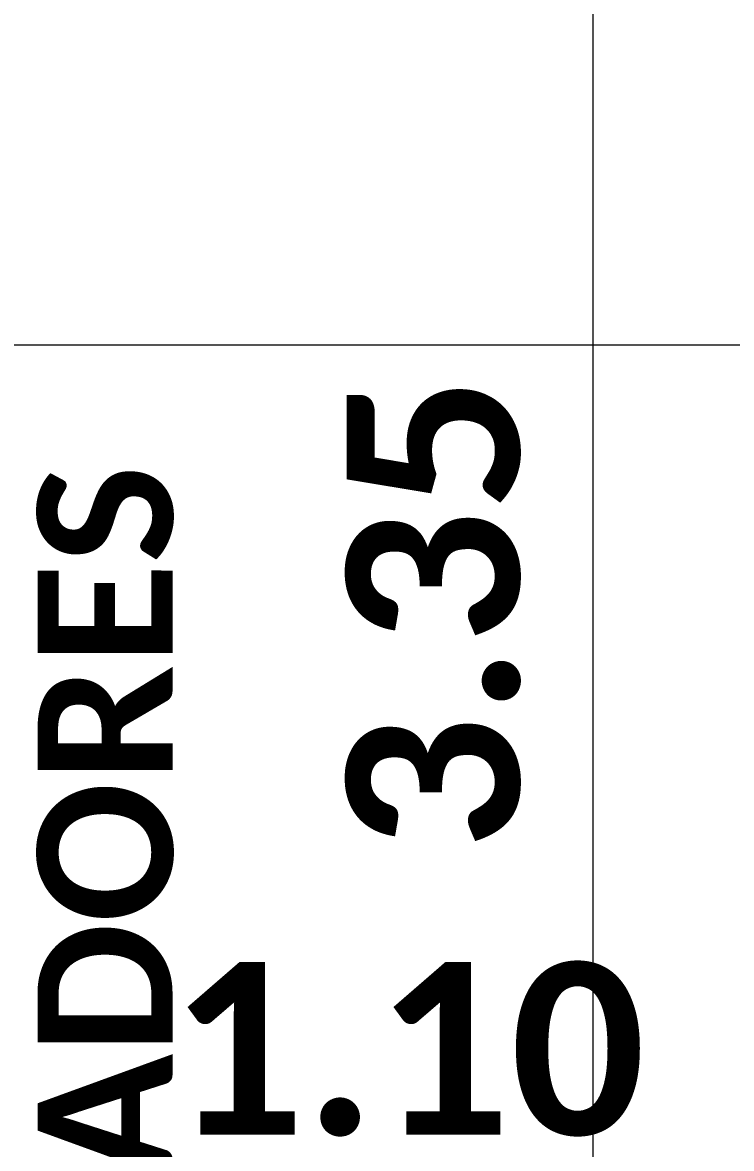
# Model space of a CAD drawing. Header units: metres. Extents: x -144 to 1000, y -717 to 29.
# Drawn here: x 230.195 to 231.14, y -566.203 to -564.701 of the extents above; entities that cross this region are included whole.
import ezdxf

# ---------------------------------------------------------------- set-up
doc = ezdxf.new("R2010")
doc.units = ezdxf.units.M
doc.layers.get('0').update_dxf_attribs({"color": 1})
doc.layers.add('A-ANNO-DIMS', color=1, linetype='Continuous', lineweight=9)
doc.layers.add('G-ANNO-TEXT', color=2, linetype='Continuous', lineweight=9)
doc.styles.add('Calibri_B_2', font='calibrib.ttf', dxfattribs={"height": 0.135})
doc.styles.add('Calibri_B_8', font='calibrib.ttf', dxfattribs={"height": 0.9})

# ---------------------------------------------------------------- blocks, each defined once
blk = doc.blocks.new('W')
at = {"layer": 'A-ANNO-DIMS', "color": 156, "true_color": 0x004080}
blk.add_line((228.4561, -505.7064), (228.4561, -502.3554), dxfattribs=at)
at = {"layer": 'A-ANNO-DIMS'}
blk.add_line((227.249, -503.6133), (232.049, -503.6133), dxfattribs=at)
at = {"layer": 'A-ANNO-DIMS', "color": 156, "true_color": 0x004080, "insert": (228.1273, -504.2884), "char_height": 0.23, "width": 0.617934, "attachment_point": 1, "rotation": 90, "line_spacing_factor": 1.158048, "style": 'Calibri_B_8'}
blk.add_mtext('3.35', dxfattribs=at)
at = {"layer": 'A-ANNO-DIMS', "color": 156, "true_color": 0x004080, "insert": (227.8915, -504.4369), "char_height": 0.23, "width": 0.617934, "attachment_point": 1, "line_spacing_factor": 1.158048, "style": 'Calibri_B_8'}
blk.add_mtext('1.10', dxfattribs=at)
at = {"layer": 'G-ANNO-TEXT', "style": 'Calibri_B_2'}
blk.add_text('CONTADORES', height=0.18, rotation=90, dxfattribs=at).set_placement((227.8952, -505.3823))

msp = doc.modelspace()

# ---------------------------------------------------------------- block references
at = {"color": 3}
msp.add_blockref('W', (2.4994, -61.5176), dxfattribs=at)

doc.saveas('drawing.dxf')
